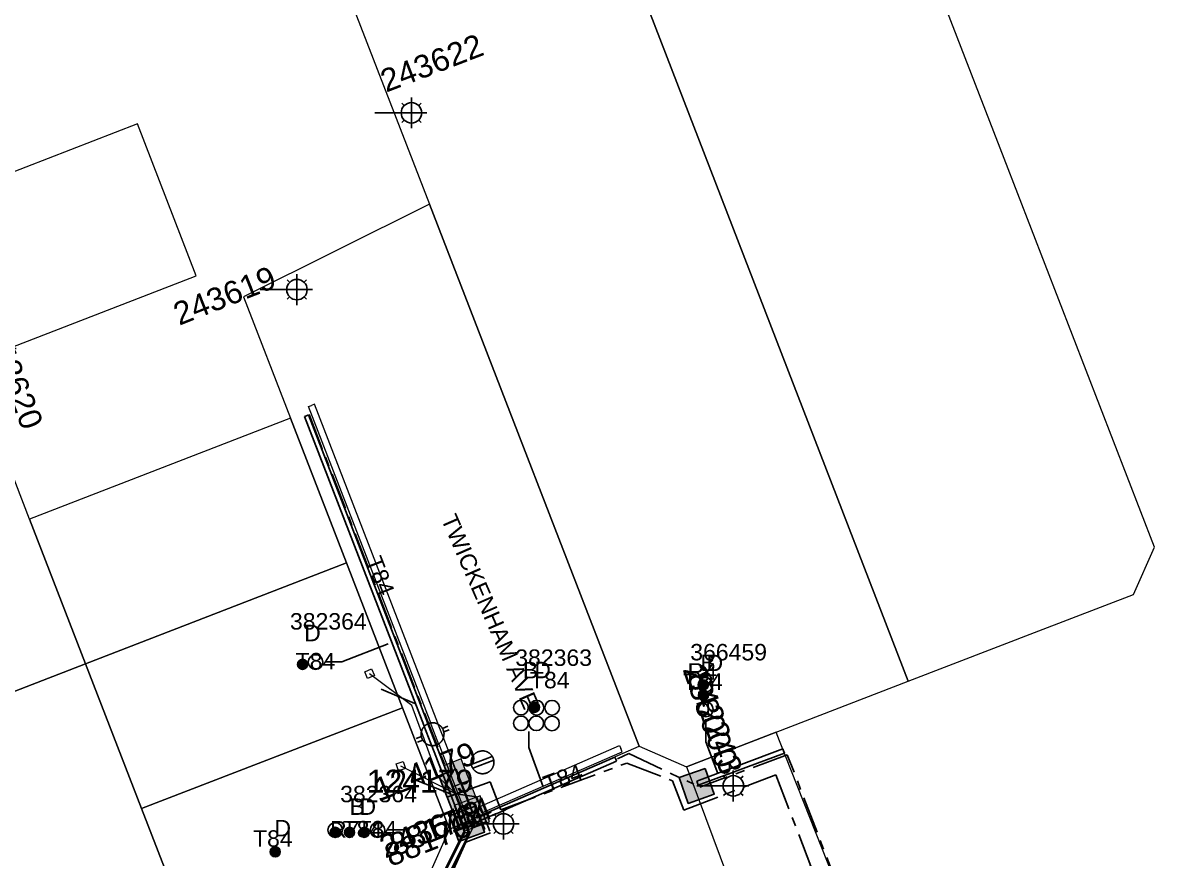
# Model space of a CAD drawing. Header units: metres. Extents: x 0 to 310918, y 0 to 6270107.
# Drawn here: x 310788.2 to 310911.9, y 6269835.2 to 6269926.6 of the extents above; entities that cross this region are included whole.
import ezdxf
from ezdxf.enums import TextEntityAlignment as Align

# ---------------------------------------------------------------- set-up
doc = ezdxf.new("R2010")
doc.units = ezdxf.units.M
doc.linetypes.add('Cable Exist UG', pattern=[7, 4, -1, 1, -1])
doc.linetypes.add('PHANTOMX2', pattern=[6.6, 3, -0.75, 0.2, -0.75, 0.2, -0.75, 0.2, -0.75])
doc.layers.get('0').update_dxf_attribs({"color": 6})
for name, color, linetype, lineweight in [('_User Miscellaneous1', 30, 'Continuous', 13), ('_User_LV_Exist', 5, 'Continuous', 35), ('Cadastre Developer_SP_NEW', 92, 'Continuous', 15), ('Cadastre Land Parcels_SP_EXT', 118, 'Continuous', 15), ('Cadastre Roads_SP_EXT', 218, 'Continuous', 15), ('Mains_LV_EXT', 163, 'Continuous', 25), ('Mains_LV_SL_EXT', 135, 'Continuous', 25), ('Services_SP_EXT', 42, 'PHANTOMX2', 20)]:
    doc.layers.add(name, color=color, linetype=linetype, lineweight=lineweight)
doc.layers.add('_User Miscellaneous12', color=252, linetype='Continuous', lineweight=13, plot=False, transparency=0.75)
for name, color, linetype in [('Duct_SP_EXT', 30, 'Continuous'), ('Equip_LV_EXT', 7, 'Continuous'), ('SupportsUG_SP_LV_EXT', 7, 'Continuous'), ('SupportsUG_SP_LV_SL_EXT', 7, 'Continuous'), ('Trench_SP_EXT', 7, 'Continuous')]:
    doc.layers.add(name, color=color, linetype=linetype)
doc.layers.add('Features_HIDE', color=1, linetype='Continuous', plot=False)
doc.styles.add('COLUMN_LABEL', font='arial.ttf', dxfattribs={"height": 2})
doc.styles.add('iecARIAL', font='arial.ttf', dxfattribs={"height": 2})
doc.styles.add('POLE_LABEL', font='arial.ttf', dxfattribs={"height": 2})
doc.styles.add('SL_LABEL', font='arial.ttf', dxfattribs={"height": 2})
doc.styles.get("Standard").update_dxf_attribs({"font": 'arial.ttf'})

# ---------------------------------------------------------------- blocks, each defined once
blk = doc.blocks.new('COLUMN_EXT')
blk.add_hatch(color=256).paths.add_polyline_path([(1.5, -1.5), (1.5, 1.5), (-1.5, 1.5), (-1.5, -1.5)])
blk.add_lwpolyline([(1.5, 1.5), (-1.5, 1.5), (-1.5, -1.5), (1.5, -1.5)], close=True)
at = {"flags": 9}
for tag, p in [('STREETNAME', (-1.81, 1.6)), ('LOCATION', (-1.81, 1.4)), ('SUBURB', (-1.81, 1.8)), ('LEGEND', (-1.81, 1.2)), ('NOTES', (-1.81, 2)), ('COLUMN_TYPE', (-1.81, 0.4)), ('OWNED_BY', (-1.81, 0.6)), ('USAGE', (-1.81, 1)), ('STATE', (-1.81, 0.8))]:
    blk.add_attdef(tag, text='', height=0.2, rotation=180, dxfattribs=at).set_placement(p, align=Align.MIDDLE_LEFT)
at = {"flags": 1}
blk.add_attdef('Z', (-1.81, 2.35), '', height=0.2, rotation=180, dxfattribs=at)
at = {"flags": 9}
for tag, style, p in [('STRUCTURE_PLANT_NUMBER', 'POLE_LABEL', (-1.81, -0.03)), ('STREET_CODE', 'COLUMN_LABEL', (-1.81, 0.2))]:
    blk.add_attdef(tag, text='', height=0.2, rotation=180, dxfattribs=dict(at, style=style)).set_placement(p, align=Align.MIDDLE_LEFT)
at = {"style": 'COLUMN_LABEL', "width": 0.9, "flags": 8}
blk.add_attdef('ASSET_NUM', text='', height=2, rotation=270, dxfattribs=at).set_placement((2, -4), align=Align.MIDDLE_LEFT)
blk = doc.blocks.new('PILLAR_EXT')
blk.add_hatch(color=256).paths.add_polyline_path([(-2.5, 1), (-2.5, -1), (2.5, -1), (2.5, 1)])
for p, q in [((-2.5, 0), (2.5, 0)), ((0, 1), (0, -1))]:
    blk.add_line(p, q)
at = {"ltscale": 10}
blk.add_line((2.5, 0), (-2.5, 0), dxfattribs=at)
blk.add_lwpolyline([(-2.5, -1), (-1.25, -1), (1.25, -1), (2.5, -1), (2.5, 1), (-2.5, 1)], close=True)
at = {"width": 0.9, "flags": 8}
blk.add_attdef('ASSET_NUM', text='', height=2, rotation=90, dxfattribs=at).set_placement((-2, 4), align=Align.MIDDLE_LEFT)
for tag, p, flags in [('OWNED_BY', (0, -0.2), 9), ('STATE', (0, -0.4), 9), ('SUPPORT_TYPE', (0, -0.6), 9), ('USAGE', (0, -0.8), 9), ('LEGEND', (0, -1), 9), ('LOCATION', (0, -1.2), 9), ('NOTES', (0, -1.4), 9), ('STREETNAME', (0, -1.8), 9), ('SUBURB', (0, -2), 1), ('PARENT', (0, -1.6), 9)]:
    blk.add_attdef(tag, p, '', height=0.2, dxfattribs=dict(flags=flags))
blk = doc.blocks.new('DUCT_EXT')
blk.add_circle((0, 0.8), 0.8)
at = {"flags": 1}
blk.add_attdef('Z', (0, 0), '', height=0.2, dxfattribs=at)
at = {"flags": 9}
for tag, p in [('DUCT_CODE', (0, 0)), ('XSECT_TYPE', (0, -0.2)), ('STATE', (0, -0.6)), ('FB_REFERENCE', (0, -0.4)), ('NOTES', (0, -0.8))]:
    blk.add_attdef(tag, text='', height=0.2, dxfattribs=at).set_placement(p, align=Align.MIDDLE_LEFT)
blk = doc.blocks.new('SL_LANTERN_EXT')
at = {"flags": 9}
for tag, p in [('LRATECODE', (-7.4, 0)), ('LOUTREACHVOCAB', (-7.2, 0)), ('LOUTREACH', (-7, 0)), ('LANTNUMBER', (-6.6, 0)), ('LNEW', (-6.4, 0)), ('LMASTVOCAB', (-6.2, 0)), ('LMAST', (-6, 0)), ('LLAMPVOCAB', (-5.8, 0)), ('LLAMP', (-5.6, 0)), ('LEXIST', (-5.4, 0)), ('LCHARGE3PERCENT', (-5.2, 0)), ('LCHARGE3', (-5, 0)), ('LCHARGE2PERCENT', (-4.8, 0)), ('LCHARGE2', (-4.6, 0)), ('LCHARGE1PERCENT', (-4.4, 0)), ('LCHARGE1', (-4.2, 0)), ('LCATEGORY', (-4, 0)), ('LBRACKETVOCAB', (-3.8, 0)), ('LBRACKET', (-3.6, 0)), ('LKINGHEIGHT', (-3.4, 0)), ('CREPLACE', (-3.2, 0)), ('CREMOVE', (-3, 0)), ('CNUMBER', (-2.8, 0)), ('CNEW', (-2.6, 0)), ('CEXIST', (-2.4, 0)), ('USAGE', (-2.2, 0)), ('STATE', (-2, 0)), ('OWNED_BY', (-1.8, 0)), ('ORIENTATION', (-1.6, 0)), ('OPERATING_VOLTAGE', (-1.4, 0)), ('NO_PHASES', (-1.2, 0)), ('LANTERN_TYPE', (-1, 0)), ('LANTERN_PURPOSE', (-0.8, 0)), ('CONTROL_TYPE', (-0.6, 0)), ('CONSTRUCTED_VOLTAGE', (-0.4, 0))]:
    blk.add_attdef(tag, text='', height=0.001, rotation=270, dxfattribs=at).set_placement(p, align=Align.MIDDLE_LEFT)
at = {"style": 'SL_LABEL', "flags": 9}
blk.add_attdef('STREET_CODE', text='', height=0.001, rotation=270, dxfattribs=at).set_placement((0, 0), align=Align.MIDDLE_LEFT)
at = {"flags": 1}
blk.add_attdef('Z', (0, 0), '', height=0.001, rotation=270, dxfattribs=at)
at = {"width": 0.9}
blk.add_attdef('LNUMBER', text='', height=1, dxfattribs=at).set_placement((7, -1), align=Align.MIDDLE_LEFT)
at = {"flags": 9}
for tag, p in [('LREMOVE', (0, -7.6)), ('LREPLACE', (0, -7.8)), ('LTYPE', (0, -8)), ('LTYPEVOCAB', (0, -8.2)), ('LEGEND', (0, -8.4)), ('SUBURB', (0, -8.6)), ('STREETNAME', (0, -8.8)), ('LOCATION', (0, -9)), ('NOTES', (0, -9.2)), ('MAINTAINED_BY', (0, -9.86))]:
    blk.add_attdef(tag, text='', height=0.001, dxfattribs=at).set_placement(p, align=Align.MIDDLE_LEFT)
blk.add_attdef('OPERATED_BY', (0, -9.61), '', height=0.001, dxfattribs=at)
at = {"layer": 'Features_HIDE', "width": 0.9}
blk.add_attdef('ASSET_NUM', text='', height=1, dxfattribs=at).set_placement((7, 1), align=Align.MIDDLE_LEFT)
at = {"transparency": 33554651}
blk.add_wipeout([(5.69, 0), (5.06, -1.06), (4, -1.69), (2.94, -1.06), (2.31, 0), (2.94, 1.06), (4, 1.69), (5.06, 1.06)], dxfattribs=at)
for p, q in [((4, 1.69), (4, 0)), ((0, 0), (4, 0)), ((2.94, 1.06), (3.2, 0.8)), ((5.06, 1.06), (4.8, 0.8)), ((2.94, -1.06), (3.2, -0.8)), ((4, 0), (5.69, 0)), ((4, 0), (4, -1.69)), ((5.06, -1.06), (4.8, -0.8))]:
    blk.add_line(p, q)
blk.add_circle((4, 0), 1.12)
blk = doc.blocks.new('CCP_EXT')
at = {"flags": 9}
for tag, p in [('STATE', (0, -1.8)), ('LEGEND', (0, -1.4)), ('LIFE_SUPPORT', (0, -1.6)), ('NOTES', (0, -2))]:
    blk.add_attdef(tag, text='', height=0.2, dxfattribs=at).set_placement(p, align=Align.MIDDLE_LEFT)
at = {"transparency": 33554651}
blk.add_wipeout([(0, 0.57), (0.57, 0), (0, -0.57), (-0.57, 0)], dxfattribs=at)
blk.add_lwpolyline([(-0.57, 0), (0, 0.57), (0.57, 0), (0, -0.57), (-0.57, 0)])
at = {"flags": 1}
blk.add_attdef('Z', (0, 0), '', height=0.2, dxfattribs=at)
at = {"flags": 9}
for tag, p in [('CCP_TYPE', (0, 0)), ('CONSTRUCTED_VOLTAGE', (0, -0.2)), ('OPERATING_VOLTAGE', (0, -0.6)), ('ORIENTATION', (0, -0.8)), ('OWNED_BY', (0, -1)), ('NO_PHASES', (0, -0.4)), ('USAGE', (0, -1.2))]:
    blk.add_attdef(tag, text='', height=0.2, dxfattribs=at).set_placement(p, align=Align.MIDDLE_LEFT)
blk = doc.blocks.new('LV_UG_LINKS_CLOSED_EXT')
at = {"layer": 'Equip_LV_EXT'}
for tag, flags, p in [('ACTUAL_STATUS', 9, (3, -2)), ('CONSTRUCTED_VOLTAGE', 9, (3, -2.2)), ('NO_PHASES', 9, (3, -2.4)), ('OPERATING_VOLTAGE', 9, (3, -2.6)), ('ORIENTATION', 9, (3, -2.8)), ('STATE', 9, (3, -3)), ('SWITCH_TYPE', 9, (3, -3.2)), ('OWNED_BY', 9, (3, -3.8)), ('USAGE', 9, (3, -3.4)), ('NOTES', 9, (3, -3.6)), ('OPERATED_BY', 9, (3, -4)), ('TYPE', 9, (3, -4.6)), ('Z', 1, (3, -4.8)), ('MAINTAINED_BY', 9, (3, -4.2)), ('NUMBER_OF_PHASES', 9, (3, -4.4))]:
    blk.add_attdef(tag, text='', height=0.2, dxfattribs=dict(at, flags=flags)).set_placement(p, align=Align.MIDDLE_LEFT)
at = {"transparency": 33554651}
blk.add_wipeout([(4, 1.25), (3.97, 1.25), (3.94, 1.25), (3.91, 1.25), (3.88, 1.24), (3.85, 1.24), (3.82, 1.24), (3.79, 1.23), (3.76, 1.23), (3.73, 1.22), (3.7, 1.21), (3.67, 1.2), (3.64, 1.2), (3.61, 1.19), (3.58, 1.18), (3.55, 1.17), (3.52, 1.15), (3.49, 1.14), (3.47, 1.13), (3.44, 1.12), (3.41, 1.1), (3.38, 1.09), (3.36, 1.07), (3.33, 1.06), (3.31, 1.04), (3.28, 1.02), (3.26, 1), (3.23, 0.99), (3.21, 0.97), (3.18, 0.95), (3.16, 0.93), (3.14, 0.91), (3.12, 0.88), (3.09, 0.86), (3.07, 0.84), (3.05, 0.82), (3.03, 0.79), (3.01, 0.77), (3, 0.74), (2.98, 0.72), (2.96, 0.69), (2.94, 0.67), (2.93, 0.64), (2.91, 0.62), (2.9, 0.59), (2.88, 0.56), (2.87, 0.53), (2.86, 0.51), (2.85, 0.48), (2.83, 0.45), (2.82, 0.42), (2.81, 0.39), (2.8, 0.36), (2.8, 0.33), (2.79, 0.3), (2.78, 0.27), (2.77, 0.24), (2.77, 0.21), (2.76, 0.18), (2.76, 0.15), (2.76, 0.12), (2.75, 0.09), (2.75, 0.06), (2.75, 0.03), (2.75, 0), (2.75, -0.03), (2.75, -0.06), (2.75, -0.09), (2.76, -0.12), (2.76, -0.15), (2.76, -0.18), (2.77, -0.21), (2.77, -0.24), (2.78, -0.27), (2.79, -0.3), (2.8, -0.33), (2.8, -0.36), (2.81, -0.39), (2.82, -0.42), (2.83, -0.45), (2.85, -0.48), (2.86, -0.51), (2.87, -0.53), (2.88, -0.56), (2.9, -0.59), (2.91, -0.62), (2.93, -0.64), (2.94, -0.67), (2.96, -0.69), (2.98, -0.72), (3, -0.74), (3.01, -0.77), (3.03, -0.79), (3.05, -0.82), (3.07, -0.84), (3.09, -0.86), (3.12, -0.88), (3.14, -0.91), (3.16, -0.93), (3.18, -0.95), (3.21, -0.97), (3.23, -0.99), (3.26, -1), (3.28, -1.02), (3.31, -1.04), (3.33, -1.06), (3.36, -1.07), (3.38, -1.09), (3.41, -1.1), (3.44, -1.12), (3.47, -1.13), (3.49, -1.14), (3.52, -1.15), (3.55, -1.17), (3.58, -1.18), (3.61, -1.19), (3.64, -1.2), (3.67, -1.2), (3.7, -1.21), (3.73, -1.22), (3.76, -1.23), (3.79, -1.23), (3.82, -1.24), (3.85, -1.24), (3.88, -1.24), (3.91, -1.25), (3.94, -1.25), (3.97, -1.25), (4, -1.25), (4.03, -1.25), (4.06, -1.25), (4.09, -1.25), (4.12, -1.24), (4.15, -1.24), (4.18, -1.24), (4.21, -1.23), (4.24, -1.23), (4.27, -1.22), (4.3, -1.21), (4.33, -1.2), (4.36, -1.2), (4.39, -1.19), (4.42, -1.18), (4.45, -1.17), (4.48, -1.15), (4.51, -1.14), (4.53, -1.13), (4.56, -1.12), (4.59, -1.1), (4.62, -1.09), (4.64, -1.07), (4.67, -1.06), (4.69, -1.04), (4.72, -1.02), (4.74, -1), (4.77, -0.99), (4.79, -0.97), (4.82, -0.95), (4.84, -0.93), (4.86, -0.91), (4.88, -0.88), (4.91, -0.86), (4.93, -0.84), (4.95, -0.82), (4.97, -0.79), (4.99, -0.77), (5, -0.74), (5.02, -0.72), (5.04, -0.69), (5.06, -0.67), (5.07, -0.64), (5.09, -0.62), (5.1, -0.59), (5.12, -0.56), (5.13, -0.53), (5.14, -0.51), (5.15, -0.48), (5.17, -0.45), (5.18, -0.42), (5.19, -0.39), (5.2, -0.36), (5.2, -0.33), (5.21, -0.3), (5.22, -0.27), (5.23, -0.24), (5.23, -0.21), (5.24, -0.18), (5.24, -0.15), (5.24, -0.12), (5.25, -0.09), (5.25, -0.06), (5.25, -0.03), (5.25, 0), (5.25, 0.03), (5.25, 0.06), (5.25, 0.09), (5.24, 0.12), (5.24, 0.15), (5.24, 0.18), (5.23, 0.21), (5.23, 0.24), (5.22, 0.27), (5.21, 0.3), (5.2, 0.33), (5.2, 0.36), (5.19, 0.39), (5.18, 0.42), (5.17, 0.45), (5.15, 0.48), (5.14, 0.51), (5.13, 0.53), (5.12, 0.56), (5.1, 0.59), (5.09, 0.62), (5.07, 0.64), (5.06, 0.67), (5.04, 0.69), (5.02, 0.72), (5, 0.74), (4.99, 0.77), (4.97, 0.79), (4.95, 0.82), (4.93, 0.84), (4.91, 0.86), (4.88, 0.88), (4.86, 0.91), (4.84, 0.93), (4.82, 0.95), (4.79, 0.97), (4.77, 0.99), (4.74, 1), (4.72, 1.02), (4.69, 1.04), (4.67, 1.06), (4.64, 1.07), (4.62, 1.09), (4.59, 1.1), (4.56, 1.12), (4.53, 1.13), (4.51, 1.14), (4.48, 1.15), (4.45, 1.17), (4.42, 1.18), (4.39, 1.19), (4.36, 1.2), (4.33, 1.2), (4.3, 1.21), (4.27, 1.22), (4.24, 1.23), (4.21, 1.23), (4.18, 1.24), (4.15, 1.24), (4.12, 1.24), (4.09, 1.25), (4.06, 1.25), (4.03, 1.25)], dxfattribs=at).dxf.layer = 'Equip_LV_EXT'
at = {"layer": 'Equip_LV_EXT'}
for p, q in [((3.79, 1.23), (3.79, -1.23)), ((4.21, 1.23), (4.21, -1.23))]:
    blk.add_line(p, q, dxfattribs=at)
at = {"layer": 'Equip_LV_EXT', "flags": 128}
blk.add_lwpolyline([(4, 1.25), (3.97, 1.25), (3.94, 1.25), (3.91, 1.25), (3.88, 1.24), (3.85, 1.24), (3.82, 1.24), (3.79, 1.23), (3.76, 1.23), (3.73, 1.22), (3.7, 1.21), (3.67, 1.2), (3.64, 1.2), (3.61, 1.19), (3.58, 1.18), (3.55, 1.17), (3.52, 1.15), (3.49, 1.14), (3.47, 1.13), (3.44, 1.12), (3.41, 1.1), (3.38, 1.09), (3.36, 1.07), (3.33, 1.06), (3.31, 1.04), (3.28, 1.02), (3.26, 1), (3.23, 0.99), (3.21, 0.97), (3.18, 0.95), (3.16, 0.93), (3.14, 0.91), (3.12, 0.88), (3.09, 0.86), (3.07, 0.84), (3.05, 0.82), (3.03, 0.79), (3.01, 0.77), (3, 0.74), (2.98, 0.72), (2.96, 0.69), (2.94, 0.67), (2.93, 0.64), (2.91, 0.62), (2.9, 0.59), (2.88, 0.56), (2.87, 0.53), (2.86, 0.51), (2.85, 0.48), (2.83, 0.45), (2.82, 0.42), (2.81, 0.39), (2.8, 0.36), (2.8, 0.33), (2.79, 0.3), (2.78, 0.27), (2.77, 0.24), (2.77, 0.21), (2.76, 0.18), (2.76, 0.15), (2.76, 0.12), (2.75, 0.09), (2.75, 0.06), (2.75, 0.03), (2.75, 0), (2.75, -0.03), (2.75, -0.06), (2.75, -0.09), (2.76, -0.12), (2.76, -0.15), (2.76, -0.18), (2.77, -0.21), (2.77, -0.24), (2.78, -0.27), (2.79, -0.3), (2.8, -0.33), (2.8, -0.36), (2.81, -0.39), (2.82, -0.42), (2.83, -0.45), (2.85, -0.48), (2.86, -0.51), (2.87, -0.53), (2.88, -0.56), (2.9, -0.59), (2.91, -0.62), (2.93, -0.64), (2.94, -0.67), (2.96, -0.69), (2.98, -0.72), (3, -0.74), (3.01, -0.77), (3.03, -0.79), (3.05, -0.82), (3.07, -0.84), (3.09, -0.86), (3.12, -0.88), (3.14, -0.91), (3.16, -0.93), (3.18, -0.95), (3.21, -0.97), (3.23, -0.99), (3.26, -1), (3.28, -1.02), (3.31, -1.04), (3.33, -1.06), (3.36, -1.07), (3.38, -1.09), (3.41, -1.1), (3.44, -1.12), (3.47, -1.13), (3.49, -1.14), (3.52, -1.15), (3.55, -1.17), (3.58, -1.18), (3.61, -1.19), (3.64, -1.2), (3.67, -1.2), (3.7, -1.21), (3.73, -1.22), (3.76, -1.23), (3.79, -1.23), (3.82, -1.24), (3.85, -1.24), (3.88, -1.24), (3.91, -1.25), (3.94, -1.25), (3.97, -1.25), (4, -1.25), (4.03, -1.25), (4.06, -1.25), (4.09, -1.25), (4.12, -1.24), (4.15, -1.24), (4.18, -1.24), (4.21, -1.23), (4.24, -1.23), (4.27, -1.22), (4.3, -1.21), (4.33, -1.2), (4.36, -1.2), (4.39, -1.19), (4.42, -1.18), (4.45, -1.17), (4.48, -1.15), (4.51, -1.14), (4.53, -1.13), (4.56, -1.12), (4.59, -1.1), (4.62, -1.09), (4.64, -1.07), (4.67, -1.06), (4.69, -1.04), (4.72, -1.02), (4.74, -1), (4.77, -0.99), (4.79, -0.97), (4.82, -0.95), (4.84, -0.93), (4.86, -0.91), (4.88, -0.88), (4.91, -0.86), (4.93, -0.84), (4.95, -0.82), (4.97, -0.79), (4.99, -0.77), (5, -0.74), (5.02, -0.72), (5.04, -0.69), (5.06, -0.67), (5.07, -0.64), (5.09, -0.62), (5.1, -0.59), (5.12, -0.56), (5.13, -0.53), (5.14, -0.51), (5.15, -0.48), (5.17, -0.45), (5.18, -0.42), (5.19, -0.39), (5.2, -0.36), (5.2, -0.33), (5.21, -0.3), (5.22, -0.27), (5.23, -0.24), (5.23, -0.21), (5.24, -0.18), (5.24, -0.15), (5.24, -0.12), (5.25, -0.09), (5.25, -0.06), (5.25, -0.03), (5.25, 0), (5.25, 0.03), (5.25, 0.06), (5.25, 0.09), (5.24, 0.12), (5.24, 0.15), (5.24, 0.18), (5.23, 0.21), (5.23, 0.24), (5.22, 0.27), (5.21, 0.3), (5.2, 0.33), (5.2, 0.36), (5.19, 0.39), (5.18, 0.42), (5.17, 0.45), (5.15, 0.48), (5.14, 0.51), (5.13, 0.53), (5.12, 0.56), (5.1, 0.59), (5.09, 0.62), (5.07, 0.64), (5.06, 0.67), (5.04, 0.69), (5.02, 0.72), (5, 0.74), (4.99, 0.77), (4.97, 0.79), (4.95, 0.82), (4.93, 0.84), (4.91, 0.86), (4.88, 0.88), (4.86, 0.91), (4.84, 0.93), (4.82, 0.95), (4.79, 0.97), (4.77, 0.99), (4.74, 1), (4.72, 1.02), (4.69, 1.04), (4.67, 1.06), (4.64, 1.07), (4.62, 1.09), (4.59, 1.1), (4.56, 1.12), (4.53, 1.13), (4.51, 1.14), (4.48, 1.15), (4.45, 1.17), (4.42, 1.18), (4.39, 1.19), (4.36, 1.2), (4.33, 1.2), (4.3, 1.21), (4.27, 1.22), (4.24, 1.23), (4.21, 1.23), (4.18, 1.24), (4.15, 1.24), (4.12, 1.24), (4.09, 1.25), (4.06, 1.25), (4.03, 1.25)], close=True, dxfattribs=at)
blk = doc.blocks.new('LV_UG_LINKS_OPEN_EXT')
at = {"layer": 'Equip_LV_EXT'}
for tag, height, flags, p in [('NO_PHASES', 0.167, 9, (3.17, -2)), ('OPERATING_VOLTAGE', 0.2, 9, (3, -2.6)), ('ORIENTATION', 0.2, 9, (3, -2.8)), ('STATE', 0.2, 9, (3, -3)), ('SWITCH_TYPE', 0.2, 9, (3, -3.2)), ('OWNED_BY', 0.2, 9, (3, -3.8)), ('USAGE', 0.2, 9, (3, -3.4)), ('NOTES', 0.2, 9, (3, -3.6)), ('OPERATED_BY', 0.2, 9, (3, -4)), ('TYPE', 0.2, 9, (3, -4.6)), ('Z', 0.2, 1, (3, -4.8)), ('MAINTAINED_BY', 0.2, 9, (3, -4.2)), ('NUMBER_OF_PHASES', 0.2, 9, (3, -4.4))]:
    blk.add_attdef(tag, text='', height=height, dxfattribs=dict(at, flags=flags)).set_placement(p, align=Align.MIDDLE_LEFT)
at = {"transparency": 33554651}
blk.add_wipeout([(4, 1.25), (3.97, 1.25), (3.94, 1.25), (3.91, 1.25), (3.88, 1.24), (3.85, 1.24), (3.82, 1.24), (3.79, 1.23), (3.76, 1.23), (3.73, 1.22), (3.7, 1.21), (3.67, 1.2), (3.64, 1.2), (3.61, 1.19), (3.58, 1.18), (3.55, 1.17), (3.52, 1.15), (3.49, 1.14), (3.47, 1.13), (3.44, 1.12), (3.41, 1.1), (3.38, 1.09), (3.36, 1.07), (3.33, 1.06), (3.31, 1.04), (3.28, 1.02), (3.26, 1), (3.23, 0.99), (3.21, 0.97), (3.18, 0.95), (3.16, 0.93), (3.14, 0.91), (3.12, 0.88), (3.09, 0.86), (3.07, 0.84), (3.05, 0.82), (3.03, 0.79), (3.01, 0.77), (3, 0.74), (2.98, 0.72), (2.96, 0.69), (2.94, 0.67), (2.93, 0.64), (2.91, 0.62), (2.9, 0.59), (2.88, 0.56), (2.87, 0.53), (2.86, 0.51), (2.85, 0.48), (2.83, 0.45), (2.82, 0.42), (2.81, 0.39), (2.8, 0.36), (2.8, 0.33), (2.79, 0.3), (2.78, 0.27), (2.77, 0.24), (2.77, 0.21), (2.76, 0.18), (2.76, 0.15), (2.76, 0.12), (2.75, 0.09), (2.75, 0.06), (2.75, 0.03), (2.75, 0), (2.75, -0.03), (2.75, -0.06), (2.75, -0.09), (2.76, -0.12), (2.76, -0.15), (2.76, -0.18), (2.77, -0.21), (2.77, -0.24), (2.78, -0.27), (2.79, -0.3), (2.8, -0.33), (2.8, -0.36), (2.81, -0.39), (2.82, -0.42), (2.83, -0.45), (2.85, -0.48), (2.86, -0.51), (2.87, -0.53), (2.88, -0.56), (2.9, -0.59), (2.91, -0.62), (2.93, -0.64), (2.94, -0.67), (2.96, -0.69), (2.98, -0.72), (3, -0.74), (3.01, -0.77), (3.03, -0.79), (3.05, -0.82), (3.07, -0.84), (3.09, -0.86), (3.12, -0.88), (3.14, -0.91), (3.16, -0.93), (3.18, -0.95), (3.21, -0.97), (3.23, -0.99), (3.26, -1), (3.28, -1.02), (3.31, -1.04), (3.33, -1.06), (3.36, -1.07), (3.38, -1.09), (3.41, -1.1), (3.44, -1.12), (3.47, -1.13), (3.49, -1.14), (3.52, -1.15), (3.55, -1.17), (3.58, -1.18), (3.61, -1.19), (3.64, -1.2), (3.67, -1.2), (3.7, -1.21), (3.73, -1.22), (3.76, -1.23), (3.79, -1.23), (3.82, -1.24), (3.85, -1.24), (3.88, -1.24), (3.91, -1.25), (3.94, -1.25), (3.97, -1.25), (4, -1.25), (4.03, -1.25), (4.06, -1.25), (4.09, -1.25), (4.12, -1.24), (4.15, -1.24), (4.18, -1.24), (4.21, -1.23), (4.24, -1.23), (4.27, -1.22), (4.3, -1.21), (4.33, -1.2), (4.36, -1.2), (4.39, -1.19), (4.42, -1.18), (4.45, -1.17), (4.48, -1.15), (4.51, -1.14), (4.53, -1.13), (4.56, -1.12), (4.59, -1.1), (4.62, -1.09), (4.64, -1.07), (4.67, -1.06), (4.69, -1.04), (4.72, -1.02), (4.74, -1), (4.77, -0.99), (4.79, -0.97), (4.82, -0.95), (4.84, -0.93), (4.86, -0.91), (4.88, -0.88), (4.91, -0.86), (4.93, -0.84), (4.95, -0.82), (4.97, -0.79), (4.99, -0.77), (5, -0.74), (5.02, -0.72), (5.04, -0.69), (5.06, -0.67), (5.07, -0.64), (5.09, -0.62), (5.1, -0.59), (5.12, -0.56), (5.13, -0.53), (5.14, -0.51), (5.15, -0.48), (5.17, -0.45), (5.18, -0.42), (5.19, -0.39), (5.2, -0.36), (5.2, -0.33), (5.21, -0.3), (5.22, -0.27), (5.23, -0.24), (5.23, -0.21), (5.24, -0.18), (5.24, -0.15), (5.24, -0.12), (5.25, -0.09), (5.25, -0.06), (5.25, -0.03), (5.25, 0), (5.25, 0.03), (5.25, 0.06), (5.25, 0.09), (5.24, 0.12), (5.24, 0.15), (5.24, 0.18), (5.23, 0.21), (5.23, 0.24), (5.22, 0.27), (5.21, 0.3), (5.2, 0.33), (5.2, 0.36), (5.19, 0.39), (5.18, 0.42), (5.17, 0.45), (5.15, 0.48), (5.14, 0.51), (5.13, 0.53), (5.12, 0.56), (5.1, 0.59), (5.09, 0.62), (5.07, 0.64), (5.06, 0.67), (5.04, 0.69), (5.02, 0.72), (5, 0.74), (4.99, 0.77), (4.97, 0.79), (4.95, 0.82), (4.93, 0.84), (4.91, 0.86), (4.88, 0.88), (4.86, 0.91), (4.84, 0.93), (4.82, 0.95), (4.79, 0.97), (4.77, 0.99), (4.74, 1), (4.72, 1.02), (4.69, 1.04), (4.67, 1.06), (4.64, 1.07), (4.62, 1.09), (4.59, 1.1), (4.56, 1.12), (4.53, 1.13), (4.51, 1.14), (4.48, 1.15), (4.45, 1.17), (4.42, 1.18), (4.39, 1.19), (4.36, 1.2), (4.33, 1.2), (4.3, 1.21), (4.27, 1.22), (4.24, 1.23), (4.21, 1.23), (4.18, 1.24), (4.15, 1.24), (4.12, 1.24), (4.09, 1.25), (4.06, 1.25), (4.03, 1.25)], dxfattribs=at).dxf.layer = 'Equip_LV_EXT'
at = {"layer": 'Equip_LV_EXT'}
for p, q in [((3.79, 1.86), (3.79, 1.23)), ((4.21, 1.86), (4.21, 1.23)), ((3.79, -1.23), (3.79, -1.86)), ((4.21, -1.23), (4.21, -1.86))]:
    blk.add_line(p, q, dxfattribs=at)
at = {"layer": 'Equip_LV_EXT', "flags": 128}
blk.add_lwpolyline([(4, 1.25), (3.97, 1.25), (3.94, 1.25), (3.91, 1.25), (3.88, 1.24), (3.85, 1.24), (3.82, 1.24), (3.79, 1.23), (3.76, 1.23), (3.73, 1.22), (3.7, 1.21), (3.67, 1.2), (3.64, 1.2), (3.61, 1.19), (3.58, 1.18), (3.55, 1.17), (3.52, 1.15), (3.49, 1.14), (3.47, 1.13), (3.44, 1.12), (3.41, 1.1), (3.38, 1.09), (3.36, 1.07), (3.33, 1.06), (3.31, 1.04), (3.28, 1.02), (3.26, 1), (3.23, 0.99), (3.21, 0.97), (3.18, 0.95), (3.16, 0.93), (3.14, 0.91), (3.12, 0.88), (3.09, 0.86), (3.07, 0.84), (3.05, 0.82), (3.03, 0.79), (3.01, 0.77), (3, 0.74), (2.98, 0.72), (2.96, 0.69), (2.94, 0.67), (2.93, 0.64), (2.91, 0.62), (2.9, 0.59), (2.88, 0.56), (2.87, 0.53), (2.86, 0.51), (2.85, 0.48), (2.83, 0.45), (2.82, 0.42), (2.81, 0.39), (2.8, 0.36), (2.8, 0.33), (2.79, 0.3), (2.78, 0.27), (2.77, 0.24), (2.77, 0.21), (2.76, 0.18), (2.76, 0.15), (2.76, 0.12), (2.75, 0.09), (2.75, 0.06), (2.75, 0.03), (2.75, 0), (2.75, -0.03), (2.75, -0.06), (2.75, -0.09), (2.76, -0.12), (2.76, -0.15), (2.76, -0.18), (2.77, -0.21), (2.77, -0.24), (2.78, -0.27), (2.79, -0.3), (2.8, -0.33), (2.8, -0.36), (2.81, -0.39), (2.82, -0.42), (2.83, -0.45), (2.85, -0.48), (2.86, -0.51), (2.87, -0.53), (2.88, -0.56), (2.9, -0.59), (2.91, -0.62), (2.93, -0.64), (2.94, -0.67), (2.96, -0.69), (2.98, -0.72), (3, -0.74), (3.01, -0.77), (3.03, -0.79), (3.05, -0.82), (3.07, -0.84), (3.09, -0.86), (3.12, -0.88), (3.14, -0.91), (3.16, -0.93), (3.18, -0.95), (3.21, -0.97), (3.23, -0.99), (3.26, -1), (3.28, -1.02), (3.31, -1.04), (3.33, -1.06), (3.36, -1.07), (3.38, -1.09), (3.41, -1.1), (3.44, -1.12), (3.47, -1.13), (3.49, -1.14), (3.52, -1.15), (3.55, -1.17), (3.58, -1.18), (3.61, -1.19), (3.64, -1.2), (3.67, -1.2), (3.7, -1.21), (3.73, -1.22), (3.76, -1.23), (3.79, -1.23), (3.82, -1.24), (3.85, -1.24), (3.88, -1.24), (3.91, -1.25), (3.94, -1.25), (3.97, -1.25), (4, -1.25), (4.03, -1.25), (4.06, -1.25), (4.09, -1.25), (4.12, -1.24), (4.15, -1.24), (4.18, -1.24), (4.21, -1.23), (4.24, -1.23), (4.27, -1.22), (4.3, -1.21), (4.33, -1.2), (4.36, -1.2), (4.39, -1.19), (4.42, -1.18), (4.45, -1.17), (4.48, -1.15), (4.51, -1.14), (4.53, -1.13), (4.56, -1.12), (4.59, -1.1), (4.62, -1.09), (4.64, -1.07), (4.67, -1.06), (4.69, -1.04), (4.72, -1.02), (4.74, -1), (4.77, -0.99), (4.79, -0.97), (4.82, -0.95), (4.84, -0.93), (4.86, -0.91), (4.88, -0.88), (4.91, -0.86), (4.93, -0.84), (4.95, -0.82), (4.97, -0.79), (4.99, -0.77), (5, -0.74), (5.02, -0.72), (5.04, -0.69), (5.06, -0.67), (5.07, -0.64), (5.09, -0.62), (5.1, -0.59), (5.12, -0.56), (5.13, -0.53), (5.14, -0.51), (5.15, -0.48), (5.17, -0.45), (5.18, -0.42), (5.19, -0.39), (5.2, -0.36), (5.2, -0.33), (5.21, -0.3), (5.22, -0.27), (5.23, -0.24), (5.23, -0.21), (5.24, -0.18), (5.24, -0.15), (5.24, -0.12), (5.25, -0.09), (5.25, -0.06), (5.25, -0.03), (5.25, 0), (5.25, 0.03), (5.25, 0.06), (5.25, 0.09), (5.24, 0.12), (5.24, 0.15), (5.24, 0.18), (5.23, 0.21), (5.23, 0.24), (5.22, 0.27), (5.21, 0.3), (5.2, 0.33), (5.2, 0.36), (5.19, 0.39), (5.18, 0.42), (5.17, 0.45), (5.15, 0.48), (5.14, 0.51), (5.13, 0.53), (5.12, 0.56), (5.1, 0.59), (5.09, 0.62), (5.07, 0.64), (5.06, 0.67), (5.04, 0.69), (5.02, 0.72), (5, 0.74), (4.99, 0.77), (4.97, 0.79), (4.95, 0.82), (4.93, 0.84), (4.91, 0.86), (4.88, 0.88), (4.86, 0.91), (4.84, 0.93), (4.82, 0.95), (4.79, 0.97), (4.77, 0.99), (4.74, 1), (4.72, 1.02), (4.69, 1.04), (4.67, 1.06), (4.64, 1.07), (4.62, 1.09), (4.59, 1.1), (4.56, 1.12), (4.53, 1.13), (4.51, 1.14), (4.48, 1.15), (4.45, 1.17), (4.42, 1.18), (4.39, 1.19), (4.36, 1.2), (4.33, 1.2), (4.3, 1.21), (4.27, 1.22), (4.24, 1.23), (4.21, 1.23), (4.18, 1.24), (4.15, 1.24), (4.12, 1.24), (4.09, 1.25), (4.06, 1.25), (4.03, 1.25)], close=True, dxfattribs=at)
at = {"layer": 'Equip_LV_EXT', "flags": 9}
for tag, p in [('ACTUAL_STATUS', (3.17, -1.67)), ('CONSTRUCTED_VOLTAGE', (3.17, -1.83))]:
    blk.add_attdef(tag, text='', height=0.167, dxfattribs=at).set_placement(p, align=Align.MIDDLE_LEFT)
blk = doc.blocks.new('CABLE_LARGE_EXT')
h = blk.add_hatch(color=256)
edge = h.paths.add_edge_path()
edge.add_arc((0, 0.55), 0.55, 0, 360)
blk.add_circle((0, 0.55), 0.55)
at = {"flags": 1}
blk.add_attdef('Z', (0, 0), '', height=0.2, dxfattribs=at)
at = {"flags": 9}
for tag, p in [('COND_CODE', (0, 0)), ('STATE', (0, -0.4)), ('XSECT_SIZE', (0, -0.6)), ('FB_REFERENCE', (0, -0.2)), ('NOTES', (0, -0.8))]:
    blk.add_attdef(tag, text='', height=0.2, dxfattribs=at).set_placement(p, align=Align.MIDDLE_LEFT)

msp = doc.modelspace()

# ---------------------------------------------------------------- linework, layer by layer
at = {"layer": '_User Miscellaneous1'}
for p, q in [((310819.46, 6269884.63), (310819.8, 6269884.75)), ((310820.13, 6269884.88), (310819.8, 6269884.75)), ((310853.46, 6269847.55), (310853.6, 6269847.22)), ((310853.74, 6269846.89), (310853.6, 6269847.22)), ((310835.49, 6269843.14), (310835.83, 6269843.27)), ((310835.49, 6269843.14), (310835.83, 6269843.27)), ((310836.16, 6269843.4), (310835.83, 6269843.27)), ((310836.16, 6269843.4), (310835.83, 6269843.27))]:
    msp.add_line(p, q, dxfattribs=at)
at = {"layer": 'Cadastre Developer_SP_NEW', "linetype": 'Continuous'}
msp.add_lwpolyline([(310807.79, 6269823.67), (310801.21, 6269840.68), (310795.09, 6269856.51), (310779.16, 6269850.35), (310791.83, 6269817.5), (310807.79, 6269823.67)], close=True, dxfattribs=at)
at = {"layer": 'Cadastre Land Parcels_SP_EXT', "linetype": 'Continuous'}
for points in [[(310870.61, 6269849.01), (310885.04, 6269854.59), (310855.58, 6269930.86), (310855.07, 6269932.17), (310824.86, 6270010.23), (310811.18, 6270004.94), (310800.6, 6270000.86), (310798.31, 6269995.69), (310823.34, 6269930.95), (310832.69, 6269906.76), (310855.61, 6269847.5), (310860.78, 6269845.22), (310870.61, 6269849.01)], [(310909.65, 6269864.09), (310911.94, 6269869.26), (310895.5, 6269911.75), (310886.1, 6269936.06), (310883.38, 6269943.09), (310855.07, 6269932.17), (310855.58, 6269930.86), (310885.04, 6269854.59), (310899.32, 6269860.1), (310909.65, 6269864.09)], [(310795.09, 6269856.51), (310788.97, 6269872.33), (310782.4, 6269889.34), (310766.55, 6269883.22), (310779.16, 6269850.35), (310795.09, 6269856.51)], [(310823.62, 6269867.53), (310817.5, 6269883.36), (310788.97, 6269872.33), (310795.09, 6269856.51), (310823.62, 6269867.53)], [(310829.74, 6269851.7), (310823.62, 6269867.53), (310795.09, 6269856.51), (310801.21, 6269840.68), (310829.74, 6269851.7)], [(310807.79, 6269823.67), (310801.21, 6269840.68), (310795.09, 6269856.51), (310779.16, 6269850.35), (310791.83, 6269817.5), (310807.79, 6269823.67)], [(310816.21, 6269826.92), (310832.59, 6269833.25), (310834.88, 6269838.42), (310829.74, 6269851.7), (310801.21, 6269840.68), (310807.79, 6269823.67), (310816.21, 6269826.92)]]:
    msp.add_lwpolyline(points, close=True, dxfattribs=at)
at = {"layer": 'Duct_SP_EXT'}
for p, q in [((310819.03, 6269883.54), (310819.25, 6269883.62)), ((310819.48, 6269883.71), (310819.25, 6269883.62)), ((310871.33, 6269847.19), (310871.41, 6269846.97)), ((310871.5, 6269846.74), (310871.41, 6269846.97)), ((310852.96, 6269846.3), (310853.05, 6269846.08)), ((310853.15, 6269845.86), (310853.05, 6269846.08)), ((310835.51, 6269842.23), (310835.28, 6269842.14)), ((310835.51, 6269842.23), (310835.28, 6269842.14))]:
    msp.add_line(p, q, dxfattribs=at)
for points in [[(310821.33, 6269856.7), (310823.11, 6269856.7), (310828.18, 6269858.67)], [(310843.54, 6269849.08), (310843.54, 6269847.36), (310845.12, 6269843.03)], [(310828.08, 6269838.33), (310829.87, 6269838.33), (310835.54, 6269840.47)]]:
    msp.add_lwpolyline(points, dxfattribs=at)
at = {"layer": 'Trench_SP_EXT', "linetype": 'Cable Exist UG'}
for points in [[(310827.4, 6269853.71), (310831.47, 6269852.02)], [(310831.24, 6269843.78), (310835.28, 6269842.14)]]:
    msp.add_lwpolyline(points, dxfattribs=at)

# ---------------------------------------------------------------- block references
at = {"layer": 'Duct_SP_EXT'}
for name, p in [('CABLE_LARGE_EXT', (310818.82, 6269855.89)), ('DUCT_EXT', (310820.24, 6269855.89)), ('DUCT_EXT', (310822.39, 6269837.52)), ('CABLE_LARGE_EXT', (310822.39, 6269837.52)), ('CABLE_LARGE_EXT', (310823.96, 6269837.52)), ('CABLE_LARGE_EXT', (310825.57, 6269837.52)), ('DUCT_EXT', (310827, 6269837.52))]:
    msp.add_blockref(name, p, dxfattribs=at)
for name, p, rotation in [('DUCT_EXT', (310862.06, 6269854.2), 269.6884077699764), ('DUCT_EXT', (310841.89, 6269851.71), 269.9999999999998), ('DUCT_EXT', (310843.6, 6269851.7), 269.9999999999998), ('CABLE_LARGE_EXT', (310843.63, 6269851.74), 269.9999999999998), ('DUCT_EXT', (310845.3, 6269851.7), 269.9999999999998), ('DUCT_EXT', (310862.11, 6269851.51), 270.1637017813528), ('DUCT_EXT', (310841.89, 6269849.99), 269.9999999999998), ('DUCT_EXT', (310843.57, 6269849.99), 269.9999999999998), ('DUCT_EXT', (310845.28, 6269849.98), 269.9999999999998), ('CABLE_LARGE_EXT', (310815.28, 6269835.94), 269.9999999999998)]:
    msp.add_blockref(name, p, dxfattribs=dict(at, rotation=rotation))
at = {"layer": 'SupportsUG_SP_LV_EXT'}
ref = msp.add_blockref('PILLAR_EXT', (310835.57, 6269842.27), dxfattribs=dict(at, rotation=111.2544074412347))
ref.add_attrib('ASSET_NUM', '124179', dxfattribs={"layer": '0', "height": 2.5, "style": 'iecARIAL'}).set_placement((310837.48, 6269843.67), align=Align.MIDDLE_RIGHT)
at = {"layer": 'SupportsUG_SP_LV_SL_EXT'}
ref = msp.add_blockref('COLUMN_EXT', (310861.91, 6269843.15), dxfattribs=dict(at, rotation=19.24647285376383))
ref.add_attrib('ASSET_NUM', '842243', dxfattribs={"layer": '0', "height": 2.5, "rotation": 288.9349, "style": 'COLUMN_LABEL'}).set_placement((310863.91, 6269843.9), align=Align.BOTTOM_RIGHT)
ref = msp.add_blockref('COLUMN_EXT', (310836.79, 6269838.99), dxfattribs=dict(at, rotation=110.2604911460006))
ref.add_attrib('ASSET_NUM', '881764', dxfattribs={"layer": '0', "height": 2.5, "rotation": 21.703, "style": 'COLUMN_LABEL'}).set_placement((310838.79, 6269839.74), align=Align.MIDDLE_RIGHT)

# ---------------------------------------------------------------- texts
at = {"layer": '_User_LV_Exist'}
msp.add_text('TWICKENHAM AVE', height=1.8, rotation=293.5374, dxfattribs=at).set_placement((310833.92, 6269872.35))
at = {"layer": 'Cadastre Roads_SP_EXT'}
msp.add_text('TWICKENHAM AVE', height=1.8, rotation=293.5374, dxfattribs=at).set_placement((310833.92, 6269872.35))
at = {"layer": 'Duct_SP_EXT'}
for s, p in [('382364', (310817.44, 6269860.24)), ('D', (310818.99, 6269858.96)), ('382363', (310842.07, 6269856.27)), ('366459', (310861.2, 6269856.87)), ('T84', (310818.06, 6269855.89)), ('B', (310862.3, 6269855.7)), ('D', (310862.98, 6269855.7)), ('B', (310842.9, 6269854.9)), ('T84', (310843.67, 6269853.82)), ('D', (310844.15, 6269854.92)), ('382364', (310822.93, 6269841.36)), ('B', (310823.96, 6269839.98)), ('D', (310825.04, 6269839.98)), ('T84', (310813.4, 6269836.49)), ('D', (310815.74, 6269837.63)), ('R7', (310821.82, 6269837.5))]:
    msp.add_text(s, height=1.8, dxfattribs=at).set_placement(p)
at = {"layer": 'Mains_LV_EXT'}
for rotation, p in [(291.1432, (310825.69, 6269867.82)), (20.3923, (310845.57, 6269842.43))]:
    msp.add_text('T84', height=1.8, rotation=rotation, dxfattribs=at).set_placement(p)

# ---------------------------------------------------------------- next in the draw order: block references
at = {"layer": 'Features_HIDE'}
ref = msp.add_blockref('SL_LANTERN_EXT', (310826.72, 6269916.74), dxfattribs=at)
ref.add_attrib('ASSET_NUM', '243622', dxfattribs={"layer": '0', "height": 2.5, "rotation": 21.0433, "style": 'iecARIAL'}).set_placement((310828.22, 6269918.24), align=Align.BOTTOM_LEFT)
ref = msp.add_blockref('SL_LANTERN_EXT', (310814.2, 6269897.41), dxfattribs=at)
ref.add_attrib('ASSET_NUM', '243619', dxfattribs={"layer": '0', "height": 2.5, "rotation": 21.6379, "style": 'iecARIAL'}).set_placement((310815.7, 6269898.91), align=Align.MIDDLE_RIGHT)
ref = msp.add_blockref('SL_LANTERN_EXT', (310781.81, 6269890.99), dxfattribs=at)
ref.add_attrib('ASSET_NUM', '243620', dxfattribs={"layer": '0', "height": 2.5, "rotation": 291.1374, "style": 'iecARIAL'}).set_placement((310783.31, 6269892.49), align=Align.BOTTOM_LEFT)
ref = msp.add_blockref('SL_LANTERN_EXT', (310861.91, 6269843.15), dxfattribs=at)
ref.add_attrib('ASSET_NUM', '238000', dxfattribs={"layer": '0', "height": 2.5, "rotation": 288.9349, "style": 'iecARIAL'}).set_placement((310863.41, 6269844.65), align=Align.BOTTOM_RIGHT)
ref = msp.add_blockref('SL_LANTERN_EXT', (310836.79, 6269838.99), dxfattribs=at)
ref.add_attrib('ASSET_NUM', '243618', dxfattribs={"layer": '0', "height": 2.5, "rotation": 20.7748, "style": 'iecARIAL'}).set_placement((310838.29, 6269840.49), align=Align.MIDDLE_RIGHT)
at = {"layer": 'Services_SP_EXT'}
for p, rotation in [((310826.14, 6269855.42), 68.07404127663587), ((310829.56, 6269845.3), 333.254407545997)]:
    msp.add_blockref('CCP_EXT', p, dxfattribs=dict(at, rotation=rotation))

# ---------------------------------------------------------------- next in the draw order: linework, layer by layer
at = {"layer": '_User Miscellaneous1'}
for p, q in [((310837.41, 6269840.18), (310836.16, 6269843.4)), ((310836.74, 6269839.92), (310835.49, 6269843.14)), ((310838.12, 6269840.85), (310838.27, 6269840.52)), ((310836.74, 6269839.92), (310837.07, 6269840.05)), ((310836.79, 6269839.78), (310837.14, 6269839.88)), ((310836.97, 6269839.19), (310836.79, 6269839.78)), ((310837.41, 6269840.18), (310837.07, 6269840.05)), ((310837.49, 6269839.98), (310837.14, 6269839.88)), ((310837.74, 6269839.13), (310837.49, 6269839.98)), ((310838.41, 6269840.19), (310838.27, 6269840.52)), ((310834.02, 6269833.29), (310836.97, 6269839.19)), ((310834.54, 6269832.72), (310837.74, 6269839.13)), ((310836.97, 6269839.19), (310837.35, 6269839.16)), ((310837.74, 6269839.13), (310837.35, 6269839.16))]:
    msp.add_line(p, q, dxfattribs=at)
at = {"layer": '_User Miscellaneous12'}
msp.add_lwpolyline([(310835.57, 6269842.27), (310829.56, 6269845.3)], dxfattribs=at)
at = {"layer": 'Cadastre Developer_SP_NEW', "linetype": 'Continuous'}
for points in [[(310909.65, 6269864.09), (310911.94, 6269869.26), (310895.5, 6269911.75), (310886.1, 6269936.06), (310883.38, 6269943.09), (310855.07, 6269932.17), (310855.58, 6269930.86), (310885.04, 6269854.59), (310899.32, 6269860.1), (310909.65, 6269864.09)], [(310795.09, 6269856.51), (310788.97, 6269872.33), (310782.4, 6269889.34), (310766.55, 6269883.22), (310779.16, 6269850.35), (310795.09, 6269856.51)], [(310823.62, 6269867.53), (310817.5, 6269883.36), (310788.97, 6269872.33), (310795.09, 6269856.51), (310823.62, 6269867.53)], [(310829.74, 6269851.7), (310823.62, 6269867.53), (310795.09, 6269856.51), (310801.21, 6269840.68), (310829.74, 6269851.7)]]:
    msp.add_lwpolyline(points, close=True, dxfattribs=at)
at = {"layer": 'Cadastre Roads_SP_EXT', "linetype": 'Continuous'}
for points in [[(310734.77, 6269870.94), (310750.66, 6269877.08), (310766.55, 6269883.22), (310782.4, 6269889.34), (310807.2, 6269898.92), (310800.78, 6269915.52), (310773.88, 6269905.13), (310759.29, 6269899.49), (310744.89, 6269893.92), (310730.5, 6269888.36), (310703.6, 6269877.97), (310709.97, 6269861.36), (310734.77, 6269870.94)], [(310855.61, 6269847.5), (310832.69, 6269906.76), (310812.37, 6269896.64), (310817.5, 6269883.36), (310823.62, 6269867.53), (310829.74, 6269851.7), (310834.88, 6269838.42), (310855.61, 6269847.5)], [(310878.9, 6269828), (310870.97, 6269848.08), (310870.61, 6269849.01), (310860.78, 6269845.22), (310861.14, 6269844.28), (310868.69, 6269824.05), (310878.9, 6269828)]]:
    msp.add_lwpolyline(points, close=True, dxfattribs=at)
at = {"layer": 'Duct_SP_EXT'}
for p, q in [((310871.33, 6269847.19), (310861.91, 6269843.67)), ((310871.5, 6269846.74), (310862.08, 6269843.22)), ((310861.91, 6269843.67), (310862, 6269843.45)), ((310862.08, 6269843.22), (310862, 6269843.45)), ((310835.06, 6269842.05), (310835.28, 6269842.14)), ((310835.06, 6269842.05), (310835.28, 6269842.14)), ((310836.31, 6269838.83), (310835.06, 6269842.05)), ((310836.75, 6269839), (310835.51, 6269842.23)), ((310837.63, 6269839.61), (310837.72, 6269839.39)), ((310836.31, 6269838.83), (310836.53, 6269838.92)), ((310836.37, 6269838.68), (310836.6, 6269838.75)), ((310836.55, 6269838.05), (310836.37, 6269838.68)), ((310836.75, 6269839), (310836.53, 6269838.92)), ((310836.83, 6269838.82), (310836.6, 6269838.75)), ((310837.06, 6269838.01), (310836.83, 6269838.82)), ((310837.82, 6269839.17), (310837.72, 6269839.39)), ((310833.56, 6269832.06), (310836.55, 6269838.05)), ((310833.9, 6269831.68), (310837.06, 6269838.01)), ((310836.55, 6269838.05), (310836.81, 6269838.03)), ((310837.06, 6269838.01), (310836.81, 6269838.03))]:
    msp.add_line(p, q, dxfattribs=at)
msp.add_lwpolyline([(310862.9, 6269850.43), (310862.92, 6269847.97), (310864.23, 6269844.52)], dxfattribs=at)
at = {"layer": 'Mains_LV_EXT', "linetype": 'Cable Exist UG'}
msp.add_lwpolyline([(310835.57, 6269842.27), (310837.83, 6269841.94), (310839.35, 6269838.01), (310839.35, 6269838.01), (310836.65, 6269836.99), (310834.4, 6269831.94), (310810.97, 6269822.75), (310810.84, 6269820.55), (310810.84, 6269820.55), (310807.52, 6269819.26), (310805.97, 6269820.82), (310792.82, 6269815.74)], dxfattribs=at)
at = {"layer": 'Mains_LV_SL_EXT', "linetype": 'Cable Exist UG'}
for points in [[(310850.84, 6269819.2), (310851.61, 6269821.67), (310851.61, 6269821.67), (310876.56, 6269831.21), (310877.57, 6269831.57), (310871.81, 6269846.56), (310871.81, 6269846.56), (310862.25, 6269843.01)], [(310835.57, 6269842.27), (310836.79, 6269838.99)]]:
    msp.add_lwpolyline(points, dxfattribs=at)
at = {"layer": 'Trench_SP_EXT', "linetype": 'Cable Exist UG'}
for points in [[(310853.24, 6269846.11), (310854.49, 6269846.68), (310854.49, 6269846.68), (310861.59, 6269843.33)], [(310836.51, 6269838.96), (310837.72, 6269839.39)]]:
    msp.add_lwpolyline(points, dxfattribs=at)

# ---------------------------------------------------------------- next in the draw order: block references
at = {"layer": '_User Miscellaneous1'}
ref = msp.add_blockref('COLUMN_EXT', (310837.33, 6269840.12), dxfattribs=dict(at, rotation=110.2604911460006))
ref.add_attrib('ASSET_NUM', '881764', dxfattribs={"layer": '0', "height": 2.5, "rotation": 21.703, "style": 'COLUMN_LABEL'}).set_placement((310839.33, 6269840.87), align=Align.MIDDLE_RIGHT)
at = {"layer": 'Duct_SP_EXT'}
for p, rotation in [((310862.06, 6269854.2), 270.4151795184282), ((310862.09, 6269853.07), 269.9999999999998)]:
    msp.add_blockref('CABLE_LARGE_EXT', p, dxfattribs=dict(at, rotation=rotation))

# ---------------------------------------------------------------- next in the draw order: texts
for s, p in [('R4', (310860.91, 6269854.76)), ('T84', (310860.43, 6269853.65)), ('T84', (310823.2, 6269837.52)), ('T84', (310824.81, 6269837.52))]:
    msp.add_text(s, height=1.8, dxfattribs=at).set_placement(p)

# ---------------------------------------------------------------- next in the draw order: block references
at = {"layer": 'Equip_LV_EXT', "rotation": 111.2544074412347}
for name, p in [('LV_UG_LINKS_OPEN_EXT', (310834.48, 6269845.07)), ('LV_UG_LINKS_CLOSED_EXT', (310839.94, 6269842))]:
    msp.add_blockref(name, p, dxfattribs=at)

# ---------------------------------------------------------------- next in the draw order: linework, layer by layer
at = {"layer": '_User Miscellaneous1'}
for p, q in [((310835.49, 6269843.14), (310819.46, 6269884.63)), ((310836.16, 6269843.4), (310820.13, 6269884.88)), ((310838.12, 6269840.85), (310853.46, 6269847.55)), ((310838.41, 6269840.19), (310853.74, 6269846.89))]:
    msp.add_line(p, q, dxfattribs=at)
at = {"layer": '_User Miscellaneous12'}
msp.add_lwpolyline([(310835.57, 6269842.27), (310833.62, 6269844.19), (310830.75, 6269851.93), (310826.14, 6269855.42)], dxfattribs=at)
at = {"layer": 'Cadastre Developer_SP_NEW', "linetype": 'Continuous'}
for points in [[(310870.61, 6269849.01), (310885.04, 6269854.59), (310855.58, 6269930.86), (310855.07, 6269932.17), (310824.86, 6270010.23), (310811.18, 6270004.94), (310800.6, 6270000.86), (310798.31, 6269995.69), (310823.34, 6269930.95), (310832.69, 6269906.76), (310855.61, 6269847.5), (310860.78, 6269845.22), (310870.61, 6269849.01)], [(310816.21, 6269826.92), (310832.59, 6269833.25), (310834.88, 6269838.42), (310829.74, 6269851.7), (310801.21, 6269840.68), (310807.79, 6269823.67), (310816.21, 6269826.92)]]:
    msp.add_lwpolyline(points, close=True, dxfattribs=at)
at = {"layer": 'Duct_SP_EXT'}
for p, q in [((310835.06, 6269842.05), (310819.03, 6269883.54)), ((310835.51, 6269842.23), (310819.48, 6269883.71)), ((310837.63, 6269839.61), (310852.96, 6269846.3)), ((310837.82, 6269839.17), (310853.15, 6269845.86))]:
    msp.add_line(p, q, dxfattribs=at)
at = {"layer": 'Mains_LV_EXT', "linetype": 'Cable Exist UG'}
for points in [[(310819.53, 6269883.75), (310835.57, 6269842.27)], [(310835.57, 6269842.25), (310839.33, 6269843.59), (310840.5, 6269840.54), (310854.25, 6269845.65), (310859.25, 6269843.7), (310860.49, 6269840.48), (310870.56, 6269844.37), (310874.4, 6269834.37), (310846.68, 6269823.78), (310850.72, 6269819.24)]]:
    msp.add_lwpolyline(points, dxfattribs=at)

# ---------------------------------------------------------------- next in the draw order: block references
at = {"layer": '_User Miscellaneous1'}
ref = msp.add_blockref('PILLAR_EXT', (310836.12, 6269843.4), dxfattribs=dict(at, rotation=111.2544074412347))
ref.add_attrib('ASSET_NUM', '124179', dxfattribs={"layer": '0', "height": 2.5, "rotation": 21.6127, "style": 'iecARIAL'}).set_placement((310837.62, 6269846.9), align=Align.MIDDLE_RIGHT)

doc.saveas('drawing.dxf')
